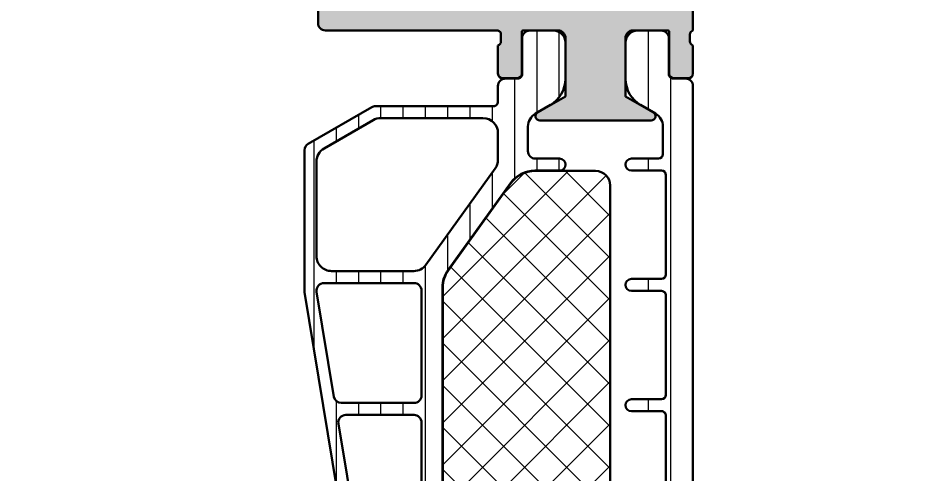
# Model space of a CAD drawing. Extents: x -45 to 15, y 0 to 92.5.
# Drawn here: x -45 to 15, y 30.4 to 60.8 of the extents above; entities that cross this region are included whole.
import ezdxf

# ---------------------------------------------------------------- set-up
doc = ezdxf.new("R2010")
doc.units = 0
for name, color, linetype, lineweight in [('0S-Alu contour', 7, 'Continuous', 50), ('0S-Alu hatch', 252, 'Continuous', 25), ('0S-Plastic contour', 254, 'Continuous', 50), ('0S-Plastic hatch', 253, 'Continuous', 25), ('0S-PT contour', 91, 'Continuous', 50), ('0S-PT hatch', 103, 'Continuous', 25)]:
    doc.layers.add(name, color=color, linetype=linetype, lineweight=lineweight)
pattern_1 = [(90, (0, 0), (-1.4859, 0), [])]

# ---------------------------------------------------------------- blocks, each defined once
blk = doc.blocks.new('462470__D5078E6B_9C26_417C_A3A9_B07426094659_')
at = {"layer": '0S-Alu hatch'}
h = blk.add_hatch(color=256, dxfattribs=at)
edge = h.paths.add_edge_path()
edge.add_line((13.49932926829265, 92.49951219512201), (-43.50067073170731, 92.49951219512201))
edge.add_arc((-43.50067073170731, 90.99951219512201), 1.5, 90, 180)
edge.add_line((-45.00067073170732, 90.99951219512201), (-45.00067073170732, 87.999512195122))
edge.add_line((-45.00067073170732, 87.999512195122), (-43.00067073170732, 87.999512195122))
edge.add_arc((-43.00067073170732, 88.49951219512201), 0.5, 270, 360)
edge.add_line((-42.50067073170732, 88.49951219512201), (-42.50067073170732, 88.99951219512201))
edge.add_line((-42.50067073170732, 88.99951219512201), (-43.50067073170731, 88.99951219512201))
edge.add_line((-43.50067073170731, 88.99951219512201), (-43.50067073170731, 89.99951219512201))
edge.add_ellipse((-42.50067073170732, 89.99951219512201), major_axis=(-1, 0), ratio=1, start_angle=270, end_angle=360, ccw=False)
edge.add_line((-42.50067073170732, 90.99951219512201), (-38.50067073170732, 90.99951219512201))
edge.add_ellipse((-38.50067073170732, 89.99951219512201), major_axis=(-1, 0), ratio=1, start_angle=180, end_angle=270, ccw=False)
edge.add_line((-37.50067073170732, 89.99951219512201), (-37.50067073170732, 88.99951219512201))
edge.add_line((-37.50067073170732, 88.99951219512201), (-38.50067073170732, 88.99951219512201))
edge.add_line((-38.50067073170732, 88.99951219512201), (-38.50067073170732, 88.49951219512201))
edge.add_arc((-38.00067073170732, 88.49951219512201), 0.5, 180, 270)
edge.add_line((-38.00067073170732, 87.999512195122), (-35.20067073170732, 87.999512195122))
edge.add_arc((-35.20067073170732, 88.49951219512201), 0.5, 270, 450)
edge.add_line((-35.20067073170732, 88.99951219512201), (-35.50067073170732, 88.99951219512201))
edge.add_ellipse((-35.50067073170732, 89.499512195122), major_axis=(-0.5, 0), ratio=1, start_angle=0, end_angle=90, ccw=False)
edge.add_line((-36.00067073170732, 89.499512195122), (-36.00067073170732, 89.99951219512201))
edge.add_ellipse((-35.50067073170732, 89.99951219512201), major_axis=(-0.5, 0), ratio=1, start_angle=270.00000000000165, end_angle=360, ccw=False)
edge.add_line((-35.50067073170733, 90.499512195122), (-24.20067073170734, 90.499512195122))
edge.add_ellipse((-24.20067073170734, 89.99951219512198), major_axis=(-0.5000000000000142, 0), ratio=1, start_angle=180, end_angle=270, ccw=False)
edge.add_line((-23.70067073170733, 89.99951219512198), (-23.70067073170734, 89.499512195122))
edge.add_ellipse((-24.20067073170734, 89.499512195122), major_axis=(-0.5000000000000036, 0), ratio=1, start_angle=90, end_angle=180, ccw=False)
edge.add_line((-24.20067073170734, 88.99951219512201), (-24.50067073170732, 88.99951219512198))
edge.add_arc((-24.50067073170733, 88.49951219512201), 0.4999999999999858, 89.99999999999837, 180)
edge.add_line((-25.00067073170732, 88.49951219512201), (-25.00067073170733, 83.99951219512201))
edge.add_arc((-24.50067073170732, 83.99951219512201), 0.5, 180, 269.9999999999992)
edge.add_line((-24.50067073170733, 83.49951219512201), (-23.70067073170734, 83.49951219512201))
edge.add_arc((-23.70067073170735, 83.99951219512201), 0.5000000000000142, 270.0000000000008, 360)
edge.add_line((-23.20067073170733, 83.99951219512201), (-23.20067073170733, 85.99951219512201))
edge.add_ellipse((-22.70067073170734, 85.99951219512201), major_axis=(-0.4999999999999929, 0), ratio=1, start_angle=270, end_angle=360, ccw=False)
edge.add_line((-22.70067073170734, 86.49951219512201), (-22.20067073170733, 86.49951219512201))
edge.add_arc((-22.20067073170732, 86.999512195122), 0.4999999999999858, 269.9999999999992, 360)
edge.add_line((-21.70067073170733, 86.999512195122), (-21.70067073170731, 89.99951219512201))
edge.add_ellipse((-21.20067073170731, 89.99951219512201), major_axis=(-0.5, 0), ratio=1, start_angle=270, end_angle=360, ccw=False)
edge.add_line((-21.20067073170731, 90.499512195122), (-19.50067073170733, 90.499512195122))
edge.add_ellipse((-19.50067073170733, 88.99951219512201), major_axis=(-1.5, 0), ratio=1, start_angle=180, end_angle=270, ccw=False)
edge.add_line((-18.00067073170733, 88.99951219512201), (-18.00067073170732, 62.99951219512199))
edge.add_ellipse((-18.50067073170732, 62.99951219512199), major_axis=(-0.5000000000000036, 0), ratio=1, start_angle=90, end_angle=180, ccw=False)
edge.add_line((-18.50067073170732, 62.49951219512199), (-22.70067073170733, 62.49951219512198))
edge.add_ellipse((-22.70067073170733, 62.99951219512198), major_axis=(-0.5, 0), ratio=1, start_angle=0, end_angle=90, ccw=False)
edge.add_line((-23.20067073170733, 62.99951219512198), (-23.20067073170733, 64.99951219512201))
edge.add_arc((-23.70067073170734, 64.99951219512201), 0.5000000000000142, 0, 90)
edge.add_line((-23.70067073170734, 65.49951219512201), (-24.50067073170734, 65.49951219512201))
edge.add_arc((-24.50067073170735, 64.99951219512198), 0.5000000000000142, 89.9999999999992, 180)
edge.add_line((-25.00067073170736, 64.99951219512198), (-25.00067073170734, 60.49951219512195))
edge.add_arc((-24.50067073170734, 60.49951219512195), 0.5000000000000036, 180, 270)
edge.add_line((-24.50067073170734, 59.99951219512194), (-13.00067073170733, 59.99951219512194))
edge.add_ellipse((-13.07950717825037, 59.73199160312882), major_axis=(-0.2788950563274422, 0), ratio=1, start_angle=178.835410625902, end_angle=253.5801235805083, ccw=False)
edge.add_line((-12.80066973170732, 59.72632319513044), (-12.80066973170732, 59.27272919513045))
edge.add_ellipse((-13.0795378273505, 59.26706853565338), major_axis=(-0.2789255417371578, 0), ratio=1, start_angle=106.42459455535581, end_angle=181.1628700728881, ccw=False)
edge.add_line((-13.00067073170732, 58.99952519513044), (-13.00067073170732, 57.11951419512195))
edge.add_arc((-12.70067073170731, 57.11951419512195), 0.3000000000000114, 180, 270)
edge.add_line((-12.70067073170731, 56.81951419512194), (-11.72069641266454, 56.81951419512193))
edge.add_arc((-11.72069641266454, 57.11951419512194), 0.3000000000000114, 270, 360)
edge.add_line((-11.42069641266453, 57.11951419512194), (-11.42069641266453, 59.87951219512194))
edge.add_ellipse((-11.30069641266443, 59.87951219512194), major_axis=(-0.120000000000104, 0), ratio=1, start_angle=269.8947161006412, end_angle=360, ccw=False)
edge.add_line((-11.30047590670534, 59.99951199252654), (-9.000672273403687, 59.99951196617111))
edge.add_ellipse((-9.000672273398479, 59.49951233182856), major_axis=(-0.4999996343425437, 0), ratio=1, start_angle=179.9999726792434, end_angle=270.00000000059686, ccw=False)
edge.add_line((-8.50067263905599, 59.49951209341016), (-8.500672639056027, 55.59947429466317))
edge.add_line((-8.500672639056027, 55.59947429466317), (-10.35950460244811, 54.52627716022045))
edge.add_arc((-10.21835829778652, 54.28180458924599), 0.2822926093231702, 120.0000000000009, 269.9999999999986)
edge.add_line((-10.21835829778653, 53.99951197992282), (-2.782983165628151, 53.9995119799228))
edge.add_arc((-2.782983165628151, 54.281804589246), 0.2822926093231928, 270, 419.9999999999967)
edge.add_line((-2.641836860966541, 54.52627716022047), (-4.500668824358647, 55.59947429466317))
edge.add_line((-4.500668824358647, 55.59947429466317), (-4.500668824358647, 59.49951209341016))
edge.add_ellipse((-4.000669190016146, 59.49951233182854), major_axis=(-0.4999996343425579, 0), ratio=1, start_angle=-90.00000000059748, end_angle=2.7320756714743766e-05, ccw=False)
edge.add_line((-4.00066919001093, 59.9995119661711), (-1.700865556733922, 59.99951199252654))
edge.add_ellipse((-1.70064505075021, 59.87951219512199), major_axis=(-0.1200000000000942, 0), ratio=1, start_angle=180, end_angle=270.10528391111745, ccw=False)
edge.add_line((-1.580645050750116, 59.87951219512199), (-1.580645050750113, 57.119514195122))
edge.add_arc((-1.280645050750123, 57.119514195122), 0.29999999999999, 180, 270)
edge.add_line((-1.280645050750123, 56.81951419512201), (-0.3006707317073289, 56.81951419512199))
edge.add_arc((-0.300670731707336, 57.119514195122), 0.3000000000000043, 270.0000000000013, 360)
edge.add_line((-0.0006707317073317, 57.119514195122), (-0.0006707317073317, 58.99952519513051))
edge.add_ellipse((0.078196363935837, 59.26706853565345), major_axis=(-0.2789255417371511, 0), ratio=1, start_angle=-1.1628700728879835, end_angle=73.57540544464513, ccw=False)
edge.add_line((-0.2006717317073321, 59.27272919513051), (-0.2006717317073321, 59.72632319513051))
edge.add_ellipse((0.0781657148357258, 59.73199160312888), major_axis=(-0.2788950563274449, 0), ratio=1, start_angle=-73.58012358050792, end_angle=1.16458937409692, ccw=False)
edge.add_line((-0.0006707317073193, 59.99951219512201), (-0.0006707317073388, 64.49951219512198))
edge.add_ellipse((0.4993292682926683, 64.49951219512198), major_axis=(-0.5000000000000071, 0), ratio=1, start_angle=269.9999999999992, end_angle=360, ccw=False)
edge.add_line((0.4993292682926754, 64.99951219512201), (5.899329268292697, 64.99951219512198))
edge.add_ellipse((5.899329268292697, 64.49951219512198), major_axis=(-0.5, 0), ratio=1, start_angle=180, end_angle=270, ccw=False)
edge.add_line((6.399329268292697, 64.49951219512198), (6.399329268292683, 61.99951219512198))
edge.add_arc((6.899329268292683, 61.99951219512199), 0.5, 180, 270.0000000000017)
edge.add_line((6.899329268292697, 61.499512195122), (8.199329268292677, 61.499512195122))
edge.add_arc((8.199329268292677, 61.99951219512199), 0.4999999999999929, 270, 360)
edge.add_line((8.69932926829267, 61.99951219512199), (8.69932926829267, 62.49951219512198))
edge.add_line((8.69932926829267, 62.49951219512198), (7.699329268292686, 62.49951219512198))
edge.add_line((7.699329268292686, 62.49951219512198), (7.699329268292686, 63.999512195122))
edge.add_ellipse((8.699329268292685, 63.99951219512198), major_axis=(-1, 0), ratio=1, start_angle=269.9999999999992, end_angle=360, ccw=False)
edge.add_line((8.699329268292699, 64.99951219512198), (12.69932926829268, 64.99951219512198))
edge.add_ellipse((12.6993292682927, 63.99951219512198), major_axis=(-1, 0), ratio=1, start_angle=180, end_angle=270.0000000000008, ccw=False)
edge.add_line((13.6993292682927, 63.99951219512198), (13.6993292682927, 62.49951219512198))
edge.add_line((13.6993292682927, 62.49951219512198), (12.69932926829268, 62.49951219512198))
edge.add_line((12.69932926829268, 62.49951219512198), (12.69932926829268, 61.99951219512199))
edge.add_arc((13.19932926829268, 61.99951219512199), 0.5, 180, 270)
edge.add_line((13.19932926829268, 61.49951219512199), (14.49932926829268, 61.499512195122))
edge.add_arc((14.49932926829267, 61.99951219512197), 0.4999999999999787, 270.0000000000008, 360)
edge.add_line((14.99932926829265, 61.99951219512197), (14.99932926829266, 90.99951219512201))
edge.add_arc((13.49932926829267, 90.99951219512201), 1.499999999999992, 0, 90.00000000000055)
edge = h.paths.add_edge_path()
edge.add_line((-15.80067073170732, 62.49951219512198), (-15.80067073170733, 89.799512195122))
edge.add_ellipse((-15.30067073170733, 89.799512195122), major_axis=(-0.5, 0), ratio=1, start_angle=270.0000000000008, end_angle=360, ccw=False)
edge.add_line((-15.30067073170733, 90.29951219512199), (9.399329268292654, 90.29951219512199))
edge.add_ellipse((9.399329268292645, 89.799512195122), major_axis=(-0.5, 0), ratio=1, start_angle=180, end_angle=269.999999999999, ccw=False)
edge.add_line((9.899329268292645, 89.799512195122), (9.899329268292659, 67.699512195122))
edge.add_ellipse((9.399329268292659, 67.699512195122), major_axis=(-0.5, 0), ratio=1, start_angle=89.9999999999983, end_angle=180, ccw=False)
edge.add_line((9.399329268292645, 67.199512195122), (-1.20067073170734, 67.199512195122))
edge.add_arc((-1.200670731707339, 66.19951219512198), 1, 90.00000000000006, 180)
edge.add_line((-2.200670731707339, 66.19951219512198), (-2.200670731707325, 62.49951219512198))
edge.add_ellipse((-2.700670731707318, 62.49951219512198), major_axis=(-0.4999999999999929, 0), ratio=1, start_angle=90, end_angle=180, ccw=False)
edge.add_line((-2.700670731707318, 61.99951219512198), (-15.30067073170732, 61.99951219512199))
edge.add_ellipse((-15.30067073170732, 62.49951219512198), major_axis=(-0.5, 0), ratio=1, start_angle=0, end_angle=90, ccw=False)
at = {"layer": '0S-Alu contour', "color": 7}
for points in [[(13.49932926829265, 92.49951219512201), (-43.50067073170731, 92.49951219512201)], [(-45.00067073170732, 90.99951219512201), (-45.00067073170732, 87.999512195122), (-43.00067073170732, 87.999512195122)], [(-42.50067073170732, 90.99951219512201), (-38.50067073170732, 90.99951219512201)], [(14.99932926829265, 61.99951219512197), (14.99932926829266, 90.99951219512201)], [(-35.50067073170733, 90.499512195122), (-24.20067073170734, 90.499512195122)], [(-21.20067073170731, 90.499512195122), (-19.50067073170733, 90.499512195122)], [(-15.30067073170733, 90.29951219512199), (9.399329268292654, 90.29951219512199)], [(-42.50067073170732, 88.49951219512201), (-42.50067073170732, 88.99951219512201), (-43.50067073170731, 88.99951219512201), (-43.50067073170731, 89.99951219512201)], [(-37.50067073170732, 89.99951219512201), (-37.50067073170732, 88.99951219512201), (-38.50067073170732, 88.99951219512201), (-38.50067073170732, 88.49951219512201)], [(-36.00067073170732, 89.499512195122), (-36.00067073170732, 89.99951219512201)], [(-23.70067073170733, 89.99951219512198), (-23.70067073170734, 89.499512195122)], [(-21.70067073170733, 86.999512195122), (-21.70067073170731, 89.99951219512201)], [(-15.80067073170732, 62.49951219512198), (-15.80067073170733, 89.799512195122)], [(9.899329268292645, 89.799512195122), (9.899329268292659, 67.699512195122)], [(-35.20067073170732, 88.99951219512201), (-35.50067073170732, 88.99951219512201)], [(-24.20067073170734, 88.99951219512201), (-24.50067073170732, 88.99951219512198)], [(-18.00067073170733, 88.99951219512201), (-18.00067073170732, 62.99951219512199)], [(-25.00067073170732, 88.49951219512201), (-25.00067073170733, 83.99951219512201)], [(-38.00067073170732, 87.999512195122), (-35.20067073170732, 87.999512195122)], [(-22.70067073170734, 86.49951219512201), (-22.20067073170733, 86.49951219512201)], [(-23.20067073170733, 83.99951219512201), (-23.20067073170733, 85.99951219512201)], [(-24.50067073170733, 83.49951219512201), (-23.70067073170734, 83.49951219512201)], [(9.399329268292645, 67.199512195122), (-1.20067073170734, 67.199512195122)], [(-2.200670731707339, 66.19951219512198), (-2.200670731707325, 62.49951219512198)], [(-23.70067073170734, 65.49951219512201), (-24.50067073170734, 65.49951219512201)], [(-25.00067073170736, 64.99951219512198), (-25.00067073170734, 60.49951219512195)], [(-23.20067073170733, 62.99951219512198), (-23.20067073170733, 64.99951219512201)], [(0.4993292682926754, 64.99951219512201), (5.899329268292697, 64.99951219512198)], [(8.699329268292699, 64.99951219512198), (12.69932926829268, 64.99951219512198)], [(-0.0006707317073193, 59.99951219512201), (-0.0006707317073388, 64.49951219512198)], [(6.399329268292697, 64.49951219512198), (6.399329268292683, 61.99951219512198)], [(8.69932926829267, 61.99951219512199), (8.69932926829267, 62.49951219512198), (7.699329268292686, 62.49951219512198), (7.699329268292686, 63.999512195122)], [(13.6993292682927, 63.99951219512198), (13.6993292682927, 62.49951219512198), (12.69932926829268, 62.49951219512198), (12.69932926829268, 61.99951219512199)], [(-18.50067073170732, 62.49951219512199), (-22.70067073170733, 62.49951219512198)], [(-2.700670731707318, 61.99951219512198), (-15.30067073170732, 61.99951219512199)], [(6.899329268292697, 61.499512195122), (8.199329268292677, 61.499512195122)], [(13.19932926829268, 61.49951219512199), (14.49932926829268, 61.499512195122)], [(-24.50067073170734, 59.99951219512194), (-13.00067073170733, 59.99951219512194)], [(-12.80066973170732, 59.72632319513044), (-12.80066973170732, 59.27272919513045)], [(-11.42069641266453, 57.11951419512194), (-11.42069641266453, 59.87951219512194)], [(-11.30047590670534, 59.99951199252654), (-9.000672273403687, 59.99951196617111)], [(-8.50067263905599, 59.49951209341016), (-8.500672639056027, 55.59947429466317), (-10.35950460244811, 54.52627716022045)], [(-2.641836860966541, 54.52627716022047), (-4.500668824358647, 55.59947429466317), (-4.500668824358647, 59.49951209341016)], [(-4.00066919001093, 59.9995119661711), (-1.700865556733922, 59.99951199252654)], [(-1.580645050750116, 59.87951219512199), (-1.580645050750113, 57.119514195122)], [(-0.2006717317073321, 59.27272919513051), (-0.2006717317073321, 59.72632319513051)], [(-13.00067073170732, 58.99952519513044), (-13.00067073170732, 57.11951419512195)], [(-0.0006707317073317, 57.119514195122), (-0.0006707317073317, 58.99952519513051)], [(-12.70067073170731, 56.81951419512194), (-11.72069641266454, 56.81951419512193)], [(-1.280645050750123, 56.81951419512201), (-0.3006707317073289, 56.81951419512199)], [(-10.21835829778653, 53.99951197992282), (-2.782983165628151, 53.9995119799228)]]:
    blk.add_lwpolyline(points, dxfattribs=at)
for centre, radius, start, end in [((-43.50067073170731, 90.99951219512201), 1.5, 90, 180), ((13.49932926829267, 90.99951219512201), 1.499999999999992, 0, 90.00000000000055), ((-35.20067073170732, 88.49951219512201), 0.5, 270, 90), ((-24.50067073170733, 88.49951219512201), 0.4999999999999858, 89.99999999999837, 180), ((-43.00067073170732, 88.49951219512201), 0.5, 270, 0), ((-38.00067073170732, 88.49951219512201), 0.5, 180, 270), ((-22.20067073170732, 86.999512195122), 0.4999999999999858, 269.9999999999992, 0), ((-24.50067073170732, 83.99951219512201), 0.5, 180, 269.9999999999992), ((-23.70067073170735, 83.99951219512201), 0.5000000000000142, 270.0000000000008, 0), ((-1.200670731707339, 66.19951219512198), 1, 90.00000000000006, 180), ((-24.50067073170735, 64.99951219512198), 0.5000000000000142, 89.9999999999992, 180), ((-23.70067073170734, 64.99951219512201), 0.5000000000000142, 0, 90), ((6.899329268292683, 61.99951219512199), 0.5, 180, 270.0000000000017), ((8.199329268292677, 61.99951219512199), 0.4999999999999929, 270, 0), ((13.19932926829268, 61.99951219512199), 0.5, 180, 270), ((14.49932926829267, 61.99951219512197), 0.4999999999999787, 270.0000000000008, 0), ((-24.50067073170734, 60.49951219512195), 0.5000000000000036, 180, 270), ((-12.70067073170731, 57.11951419512195), 0.3000000000000114, 180, 270), ((-11.72069641266454, 57.11951419512194), 0.3000000000000114, 270, 0), ((-1.280645050750123, 57.119514195122), 0.29999999999999, 180, 270), ((-0.300670731707336, 57.119514195122), 0.3000000000000043, 270.0000000000013, 0), ((-10.21835829778652, 54.28180458924599), 0.2822926093231702, 120.0000000000009, 269.9999999999986), ((-2.782983165628151, 54.281804589246), 0.2822926093231928, 270, 59.99999999999673)]:
    blk.add_arc(centre, radius, start, end, dxfattribs=at)
at = {"layer": '0S-Alu contour', "color": 7, "extrusion": (0, 0, -1)}
for centre, radius, start, end in [((42.50067073170732, 89.99951219512201), 1, 0, 90), ((38.50067073170732, 89.99951219512201), 1, 90, 180), ((35.50067073170732, 89.99951219512201), 0.5, 0, 89.99999999999837), ((24.20067073170734, 89.99951219512198), 0.5000000000000142, 90, 180), ((21.20067073170731, 89.99951219512201), 0.5, 0, 90), ((19.50067073170733, 88.99951219512201), 1.5, 90, 180), ((15.30067073170733, 89.799512195122), 0.5, 0, 89.9999999999992), ((-9.399329268292645, 89.799512195122), 0.5, 90.00000000000102, 180), ((35.50067073170732, 89.499512195122), 0.5, 270, 0), ((24.20067073170734, 89.499512195122), 0.5000000000000036, 180, 270), ((22.70067073170734, 85.99951219512201), 0.4999999999999929, 0, 90), ((-9.399329268292659, 67.699512195122), 0.5, 180, 270.0000000000017), ((-0.4993292682926683, 64.49951219512198), 0.5000000000000071, 0, 90.00000000000081), ((-5.899329268292697, 64.49951219512198), 0.5, 90, 180), ((-8.699329268292685, 63.99951219512198), 1, 0, 90.00000000000081), ((-12.6993292682927, 63.99951219512198), 1, 89.9999999999992, 180), ((22.70067073170733, 62.99951219512198), 0.5, 270, 0), ((18.50067073170732, 62.99951219512199), 0.5000000000000036, 180, 270), ((15.30067073170732, 62.49951219512198), 0.5, 270, 0), ((2.700670731707318, 62.49951219512198), 0.4999999999999929, 180, 270), ((13.07950717825037, 59.73199160312882), 0.2788950563274422, 106.4198764194917, 181.1645893740981), ((11.30069641266443, 59.87951219512194), 0.120000000000104, 0, 90.10528389935881), ((9.000672273398479, 59.49951233182856), 0.4999996343425437, 89.99999999940317, 180.0000273207567), ((4.000669190016146, 59.49951233182854), 0.4999996343425579, 359.9999726792433, 90.00000000059762), ((1.70064505075021, 59.87951219512199), 0.1200000000000942, 89.89471608888255, 180), ((-0.0781657148357258, 59.73199160312888), 0.2788950563274449, 358.8354106259031, 73.58012358050793), ((13.0795378273505, 59.26706853565338), 0.2789255417371578, 178.8371299271119, 253.5754054446442), ((-0.078196363935837, 59.26706853565345), 0.2789255417371511, 286.4245945553549, 1.162870072888105)]:
    blk.add_arc(centre, radius, start, end, dxfattribs=at)
blk = doc.blocks.new('284689__C5D44776_543C_4149_8773_5AF4E5DD3D1C___A950A5A9_5477_4BC5_9D50_2A0D60FEB272_')
at = {"layer": '0S-Plastic hatch'}
h = blk.add_hatch(dxfattribs=at)
h.set_pattern_fill('ANSI31', color=256, scale=0.4680000000000001, angle=45, style=0)
h.set_pattern_definition(pattern_1)
edge = h.paths.add_edge_path()
edge.add_ellipse((-13.30067073170727, 55.24951219512177), major_axis=(-0.2999999999999474, 0), ratio=1, start_angle=89.99999999999591, end_angle=180, ccw=False)
edge.add_line((-13.30067073170729, 54.94951219512182), (-21.16669613549153, 54.94951219512184))
edge.add_arc((-21.16669613549175, 54.44951219512191), 0.499999999999929, 89.99999999997395, 119.9999999999634)
edge.add_line((-21.41669613549144, 54.88252489701423), (-25.65067073170725, 52.43803852414707))
edge.add_arc((-25.40067073170752, 52.00502582225493), 0.4999999999997874, 119.9999999999775, 180)
edge.add_line((-25.90067073170731, 52.00502582225493), (-25.90067073170731, 42.54951219512094))
edge.add_line((-25.90067073170731, 42.54951219512094), (-21.53869703099662, 16.08687174414371))
edge.add_arc((-20.55201162839567, 16.24951219512189), 1.000000000000099, 189.3601908019129, 269.9999999999984)
edge.add_line((-20.5520116283957, 15.24951219512179), (-13.50067073170733, 15.24951219512179))
edge.add_ellipse((-13.50067073170734, 14.74951219512177), major_axis=(-0.5000000000000142, 0), ratio=1, start_angle=180, end_angle=269.9999999999984, ccw=False)
edge.add_line((-13.00067073170733, 14.74951219512177), (-13.00067073170732, 13.71163338680403))
edge.add_arc((-12.50065918110321, 13.70957256913117), 0.5000157974574516, 179.7638544824121, 269.9999999999902)
edge.add_line((-12.50065918110329, 13.20955677167372), (-11.69065073540691, 13.20955677167372))
edge.add_ellipse((-11.6906507354068, 12.90955677167366), major_axis=(-0.3000000000000682, 0), ratio=1, start_angle=179.9987670438422, end_angle=270.0000000000217, ccw=False)
edge.add_line((-11.39065073547619, 12.90955031593031), (-11.3907021655794, 10.50956753124577))
edge.add_arc((-10.89070216569507, 10.50955677167383), 0.5000000000001027, 179.9987670438421, 269.9999999999927)
edge.add_line((-10.89070216569514, 10.00955677167373), (-9.310607129566172, 10.00955677167373))
edge.add_arc((-9.310607129566144, 10.80955677167389), 0.8000000000001534, 269.999999999998, 360)
edge.add_line((-8.51060712956599, 10.80955677167389), (-8.51060712956599, 13.24167871715146))
edge.add_arc((-10.51060712956586, 13.24167871715131), 1.999999999999872, 0, 59.99980561259553)
edge.add_line((-9.510601253242505, 14.97372613200987), (-10.50067366986928, 15.54534918696742))
edge.add_ellipse((-10.00067073170743, 16.4113728943967), major_axis=(-1.000000000000016, 0), ratio=1, start_angle=0, end_angle=59.99980561258701, ccw=False)
edge.add_line((-11.00067073170744, 16.4113728943967), (-11.00067073170744, 18.04951219512072))
edge.add_ellipse((-10.50067073170743, 18.04951219512072), major_axis=(-0.5000000000000036, 0), ratio=1, start_angle=270.0000000001303, end_angle=360, ccw=False)
edge.add_line((-10.50067073170857, 18.54951219512072), (-8.900670731706185, 18.54951219512299))
edge.add_arc((-8.900670731706128, 18.94951219512297), 0.3999999999999772, 269.9999999999919, 449.9999999999919)
edge.add_line((-8.900670731706072, 19.34951219512295), (-10.95065974454748, 19.34951219512295))
edge.add_ellipse((-10.95065974454747, 21.34951219512295), major_axis=(-2, 0), ratio=1, start_angle=34.99999999999977, end_angle=89.99999999999977, ccw=False)
edge.add_line((-12.58896383312546, 20.20235932242086), (-16.33897482028531, 25.5579300389942))
edge.add_ellipse((-14.70067073170717, 26.70508291169641), major_axis=(-2.000000000000198, 0), ratio=1, start_angle=0, end_angle=35, ccw=False)
edge.add_line((-16.70067073170737, 26.70508291169641), (-16.70067073170737, 42.85494329485124))
edge.add_ellipse((-14.7006707317072, 42.85494329485124), major_axis=(-2.000000000000163, 0), ratio=1, start_angle=324.30994017498654, end_angle=360, ccw=False)
edge.add_line((-16.32504023675526, 44.02174392523785), (-12.16274426614034, 49.8163128255057))
edge.add_ellipse((-10.53837476109239, 48.64951219511916), major_axis=(-2.000000000000035, 0), ratio=1, start_angle=270.0000000001053, end_angle=324.3099401749864, ccw=False)
edge.add_line((-10.53837476109606, 50.6495121951192), (-8.90067073170755, 50.64951219512108))
edge.add_arc((-8.900670731707521, 51.04951219512117), 0.400000000000091, 269.9999999999959, 449.9999999999959)
edge.add_line((-8.900670731707493, 51.44951219512126), (-10.50067073170807, 51.44951219512241))
edge.add_ellipse((-10.5006707317075, 51.9495121951224), major_axis=(-0.4999999999999929, 0), ratio=1, start_angle=0, end_angle=89.999999999934, ccw=False)
edge.add_line((-11.00067073170749, 51.9495121951224), (-11.00067073170732, 53.58774064895095))
edge.add_ellipse((-10.00067073170733, 53.58774064895083), major_axis=(-0.9999999999999928, 0), ratio=1, start_angle=300.00019438741236, end_angle=360, ccw=False)
edge.add_line((-10.50067366986916, 54.4537643563801), (-9.510601253242505, 55.02538741133759))
edge.add_arc((-10.51060712956585, 56.75743482619616), 1.999999999999871, 300.0001943874042, 360)
edge.add_line((-8.510607129565983, 56.75743482619616), (-8.51060712956599, 59.18955677167359))
edge.add_arc((-9.31060712956615, 59.18955677167357), 0.800000000000157, 0, 90.00000000000152)
edge.add_line((-9.310607129566172, 59.98955677167372), (-10.89070216569514, 59.98955677167373))
edge.add_arc((-10.89070216569506, 59.48955677167361), 0.5000000000001066, 90.00000000000895, 180.0012329561579)
edge.add_line((-11.3907021655794, 59.48954601210138), (-11.39065073547619, 57.08956322741674))
edge.add_ellipse((-11.6906507354068, 57.0895567716738), major_axis=(-0.3000000000000631, 0), ratio=1, start_angle=89.9999999999784, end_angle=180.0012329561579, ccw=False)
edge.add_line((-11.69065073540691, 56.78955677167373), (-12.50065918110329, 56.78955677167374))
edge.add_arc((-12.50065918110321, 56.2895409742163), 0.5000157974574507, 90.00000000000895, 180.2361455175848)
edge.add_line((-13.00067073170732, 56.28748015654345), (-13.00067073170732, 55.24951219512171))
edge = h.paths.add_edge_path()
edge.add_line((-24.60067073170718, 52.12049587609266), (-21.31836218533159, 54.01553759890607))
edge.add_ellipse((-20.8183621853308, 53.14951219512138), major_axis=(-1.000000000000603, 0), ratio=1, start_angle=270.0000000000314, end_angle=300.0000000000322, ccw=False)
edge.add_line((-20.81836218533135, 54.14951219512199), (-14.00067073170733, 54.14951219512188))
edge.add_ellipse((-14.00067073170738, 53.14951219512181), major_axis=(-1.000000000000063, 0), ratio=1, start_angle=180, end_angle=269.99999999999716, ccw=False)
edge.add_line((-13.00067073170732, 53.14951219512177), (-13.00067073170732, 51.37144422461323))
edge.add_ellipse((-14.00067073170733, 51.37144422461323), major_axis=(-1.00000000000001, 0), ratio=1, start_angle=144.3099401749864, end_angle=180, ccw=False)
edge.add_line((-13.18848597918336, 50.78804390941996), (-17.80142307078993, 44.3661118799284))
edge.add_ellipse((-18.61360782331389, 44.94951219512166), major_axis=(-1.000000000000001, 0), ratio=1, start_angle=89.9999999999983, end_angle=144.3099401749866, ccw=False)
edge.add_line((-18.61360782331392, 43.94951219512166), (-24.10067073170729, 43.94951219512184))
edge.add_ellipse((-24.10067073170733, 44.9495121951218), major_axis=(-0.9999999999999573, 0), ratio=1, start_angle=0, end_angle=90.00000000000239, ccw=False)
edge.add_line((-25.10067073170729, 44.94951219512173), (-25.10067073170735, 51.25447047230804))
edge.add_ellipse((-24.10067073170721, 51.25447047230804), major_axis=(-1.000000000000149, 0), ratio=1, start_angle=299.9999999999938, end_angle=360, ccw=False)
edge = h.paths.add_edge_path()
edge.add_ellipse((-21.69851279850139, 25.04951219512172), major_axis=(-0.499999999999999, 0), ratio=1, start_angle=-89.99999999999841, end_angle=9.360190801916474, ccw=False)
edge.add_line((-21.6985127985014, 25.54951219512172), (-18.30244853209234, 25.54951219512181))
edge.add_ellipse((-18.30244853209233, 25.04951219512181), major_axis=(-0.4999999999999965, 0), ratio=1, start_angle=215.0000000000015, end_angle=270.00000000000165, ccw=False)
edge.add_line((-17.89287250994784, 25.33630041329734), (-13.18151868741831, 18.60778984259509))
edge.add_ellipse((-14.00067073170742, 18.03421340624405), major_axis=(-1.000000000000094, 0), ratio=1, start_angle=180, end_angle=214.9999999999954, ccw=False)
edge.add_line((-13.00067073170733, 18.03421340624398), (-13.00067073170732, 17.74951219512191))
edge.add_ellipse((-14.00067073170732, 17.74951219512191), major_axis=(-1, 0), ratio=1, start_angle=89.99999999999352, end_angle=180, ccw=False)
edge.add_line((-14.00067073170744, 16.74951219512191), (-19.13980985781945, 16.74951219512189))
edge.add_ellipse((-19.13980985781958, 18.74951219512183), major_axis=(-1.999999999999932, 0), ratio=1, start_angle=9.360190801919828, end_angle=90.00000000000358, ccw=False)
edge.add_line((-21.11318066302119, 18.42423129316529), (-22.19185549980181, 24.96819196963261))
edge = h.paths.add_edge_path()
edge.add_line((-18.60067073170737, 35.14951219512177), (-23.44576554575397, 35.14951219512177))
edge.add_ellipse((-23.44576554575397, 35.64951219512177), major_axis=(-0.5, 0), ratio=1, start_angle=9.360190801912381, end_angle=90.0000000000008, ccw=False)
edge.add_line((-23.9391082470544, 35.5681919696327), (-25.09295440090052, 42.56819196963278))
edge.add_ellipse((-24.59961169960014, 42.64951219512192), major_axis=(-0.4999999999999545, 0), ratio=1, start_angle=-89.99999999999352, end_angle=9.36019080192051, ccw=False)
edge.add_line((-24.5996116996002, 43.14951219512187), (-18.60067073170734, 43.14951219512171))
edge.add_ellipse((-18.60067073170737, 42.64951219512171), major_axis=(-0.5, 0), ratio=1, start_angle=180, end_angle=269.99999999999756, ccw=False)
edge.add_line((-18.10067073170737, 42.64951219512171), (-18.10067073170737, 35.64951219512176))
edge.add_ellipse((-18.60067073170737, 35.64951219512176), major_axis=(-0.4999999999999929, 0), ratio=1, start_angle=90, end_angle=180, ccw=False)
edge = h.paths.add_edge_path()
edge.add_ellipse((-23.14906224905067, 33.84951219512182), major_axis=(-0.499999999999999, 0), ratio=1, start_angle=-90, end_angle=9.360190801911415, ccw=False)
edge.add_line((-23.14906224905067, 34.34951219512182), (-18.60067073170737, 34.34951219512182))
edge.add_ellipse((-18.60067073170737, 33.84951219512182), major_axis=(-0.5, 0), ratio=1, start_angle=180, end_angle=270.0000000000008, ccw=False)
edge.add_line((-18.10067073170737, 33.84951219512182), (-18.10067073170737, 26.84951219512188))
edge.add_ellipse((-18.60067073170737, 26.84951219512188), major_axis=(-0.5, 0), ratio=1, start_angle=90.00000000000239, end_angle=180, ccw=False)
edge.add_line((-18.60067073170735, 26.34951219512188), (-21.99521609520458, 26.34951219512179))
edge.add_ellipse((-21.99521609520459, 26.84951219512179), major_axis=(-0.5, 0), ratio=1, start_angle=9.36019080191221, end_angle=90.0000000000008, ccw=False)
edge.add_line((-22.48855879650502, 26.76819196963271), (-23.6424049503511, 33.76819196963275))
at = {"layer": '0S-Alu contour', "color": 7}
for points in [[(-24.60067073170718, 52.12049587609266), (-21.31836218533159, 54.01553759890607)], [(-20.81836218533135, 54.14951219512199), (-14.00067073170733, 54.14951219512188)], [(-13.00067073170732, 53.14951219512177), (-13.00067073170732, 51.37144422461323)], [(-25.10067073170729, 44.94951219512173), (-25.10067073170735, 51.25447047230804)], [(-13.18848597918336, 50.78804390941996), (-17.80142307078993, 44.3661118799284)], [(-18.61360782331392, 43.94951219512166), (-24.10067073170729, 43.94951219512184)], [(-24.5996116996002, 43.14951219512187), (-18.60067073170734, 43.14951219512171)], [(-18.10067073170737, 42.64951219512171), (-18.10067073170737, 35.64951219512176)], [(-23.9391082470544, 35.5681919696327), (-25.09295440090052, 42.56819196963278)], [(-18.60067073170737, 35.14951219512177), (-23.44576554575397, 35.14951219512177)], [(-23.14906224905067, 34.34951219512182), (-18.60067073170737, 34.34951219512182)], [(-22.48855879650502, 26.76819196963271), (-23.6424049503511, 33.76819196963275)], [(-18.10067073170737, 33.84951219512182), (-18.10067073170737, 26.84951219512188)], [(-18.60067073170735, 26.34951219512188), (-21.99521609520458, 26.34951219512179)], [(-21.6985127985014, 25.54951219512172), (-18.30244853209234, 25.54951219512181)], [(-17.89287250994784, 25.33630041329734), (-13.18151868741831, 18.60778984259509)], [(-21.11318066302119, 18.42423129316529), (-22.19185549980181, 24.96819196963261)], [(-13.00067073170733, 18.03421340624398), (-13.00067073170732, 17.74951219512191)], [(-14.00067073170744, 16.74951219512191), (-19.13980985781945, 16.74951219512189)]]:
    blk.add_lwpolyline(points, dxfattribs=at)
at = {"layer": '0S-Alu contour', "color": 7, "extrusion": (0, 0, -1)}
for centre, radius, start, end in [((20.8183621853308, 53.14951219512138), 1.000000000000603, 59.99999999996784, 89.99999999996864), ((14.00067073170738, 53.14951219512181), 1.000000000000063, 90.00000000000286, 180), ((24.10067073170721, 51.25447047230804), 1.000000000000149, 0, 60.00000000000621), ((14.00067073170733, 51.37144422461323), 1.00000000000001, 180, 215.6900598250136), ((24.10067073170733, 44.9495121951218), 0.9999999999999573, 269.9999999999976, 0), ((18.61360782331389, 44.94951219512166), 1.000000000000001, 215.6900598250135, 270.0000000000017), ((24.59961169960014, 42.64951219512192), 0.4999999999999545, 350.6398091980795, 89.99999999999349), ((18.60067073170737, 42.64951219512171), 0.5, 90.00000000000244, 180), ((23.44576554575397, 35.64951219512177), 0.5, 269.9999999999992, 350.6398091980876), ((18.60067073170737, 35.64951219512176), 0.4999999999999929, 180, 270), ((23.14906224905067, 33.84951219512182), 0.499999999999999, 350.6398091980886, 90), ((18.60067073170737, 33.84951219512182), 0.5, 89.9999999999992, 180), ((21.99521609520459, 26.84951219512179), 0.5, 269.9999999999992, 350.6398091980878), ((18.60067073170737, 26.84951219512188), 0.5, 180, 269.9999999999976), ((21.69851279850139, 25.04951219512172), 0.499999999999999, 350.6398091980835, 89.99999999999837), ((18.30244853209233, 25.04951219512181), 0.4999999999999965, 89.99999999999837, 144.9999999999985), ((14.00067073170742, 18.03421340624405), 1.000000000000094, 145.0000000000046, 180), ((19.13980985781958, 18.74951219512183), 1.999999999999932, 269.9999999999964, 350.6398091980802), ((14.00067073170732, 17.74951219512191), 1, 180, 270.0000000000065)]:
    blk.add_arc(centre, radius, start, end, dxfattribs=at)
at = {"layer": '0S-Plastic contour', "color": 7}
for points in [[(-11.3907021655794, 59.48954601210138), (-11.39065073547619, 57.08956322741674)], [(-9.310607129566172, 59.98955677167372), (-10.89070216569514, 59.98955677167373)], [(-8.510607129565983, 56.75743482619616), (-8.51060712956599, 59.18955677167359)], [(-11.69065073540691, 56.78955677167373), (-12.50065918110329, 56.78955677167374)], [(-13.00067073170732, 56.28748015654345), (-13.00067073170732, 55.24951219512171)], [(-21.41669613549144, 54.88252489701423), (-25.65067073170725, 52.43803852414707)], [(-13.30067073170729, 54.94951219512182), (-21.16669613549153, 54.94951219512184)], [(-10.50067366986916, 54.4537643563801), (-9.510601253242505, 55.02538741133759)], [(-11.00067073170749, 51.9495121951224), (-11.00067073170732, 53.58774064895095)], [(-25.90067073170731, 52.00502582225493), (-25.90067073170731, 42.54951219512094), (-21.53869703099662, 16.08687174414371)], [(-8.900670731707493, 51.44951219512126), (-10.50067073170807, 51.44951219512241)], [(-10.53837476109606, 50.6495121951192), (-8.90067073170755, 50.64951219512108)], [(-16.32504023675526, 44.02174392523785), (-12.16274426614034, 49.8163128255057)], [(-16.70067073170737, 26.70508291169641), (-16.70067073170737, 42.85494329485124)], [(-12.58896383312546, 20.20235932242086), (-16.33897482028531, 25.5579300389942)], [(-8.900670731706072, 19.34951219512295), (-10.95065974454748, 19.34951219512295)], [(-11.00067073170744, 16.4113728943967), (-11.00067073170744, 18.04951219512072)], [(-10.50067073170857, 18.54951219512072), (-8.900670731706185, 18.54951219512299)], [(-20.5520116283957, 15.24951219512179), (-13.50067073170733, 15.24951219512179)], [(-9.510601253242505, 14.97372613200987), (-10.50067366986928, 15.54534918696742)], [(-13.00067073170733, 14.74951219512177), (-13.00067073170732, 13.71163338680403)], [(-12.50065918110329, 13.20955677167372), (-11.69065073540691, 13.20955677167372)], [(-8.51060712956599, 10.80955677167389), (-8.51060712956599, 13.24167871715146)], [(-11.39065073547619, 12.90955031593031), (-11.3907021655794, 10.50956753124577)], [(-10.89070216569514, 10.00955677167373), (-9.310607129566172, 10.00955677167373)]]:
    blk.add_lwpolyline(points, dxfattribs=at)
for centre, radius, start, end in [((-10.89070216569506, 59.48955677167361), 0.5000000000001066, 90.00000000000895, 180.0012329561579), ((-9.31060712956615, 59.18955677167357), 0.800000000000157, 0, 90.00000000000152), ((-12.50065918110321, 56.2895409742163), 0.5000157974574507, 90.00000000000895, 180.2361455175848), ((-10.51060712956585, 56.75743482619616), 1.999999999999871, 300.0001943874042, 0), ((-21.16669613549175, 54.44951219512191), 0.499999999999929, 89.99999999997395, 119.9999999999634), ((-25.40067073170752, 52.00502582225493), 0.4999999999997874, 119.9999999999775, 180), ((-8.900670731707521, 51.04951219512117), 0.400000000000091, 269.9999999999959, 89.99999999999594), ((-8.900670731706128, 18.94951219512297), 0.3999999999999772, 269.9999999999919, 89.99999999999186), ((-20.55201162839567, 16.24951219512189), 1.000000000000099, 189.3601908019129, 269.9999999999984), ((-10.51060712956586, 13.24167871715131), 1.999999999999872, 0, 59.99980561259553), ((-12.50065918110321, 13.70957256913117), 0.5000157974574516, 179.7638544824121, 269.9999999999902), ((-9.310607129566144, 10.80955677167389), 0.8000000000001534, 269.999999999998, 0), ((-10.89070216569507, 10.50955677167383), 0.5000000000001027, 179.9987670438421, 269.9999999999927)]:
    blk.add_arc(centre, radius, start, end, dxfattribs=at)
at = {"layer": '0S-Plastic contour', "color": 7, "extrusion": (0, 0, -1)}
for centre, radius, start, end in [((11.6906507354068, 57.0895567716738), 0.3000000000000631, 179.9987670438421, 270.0000000000216), ((13.30067073170727, 55.24951219512177), 0.2999999999999474, 180, 270.0000000000041), ((10.00067073170733, 53.58774064895083), 0.9999999999999928, 0, 59.99980561258762), ((10.5006707317075, 51.9495121951224), 0.4999999999999929, 270.000000000066, 0), ((10.53837476109239, 48.64951219511916), 2.000000000000035, 35.69005982501356, 89.99999999989475), ((14.7006707317072, 42.85494329485124), 2.000000000000163, 0, 35.69005982501344), ((14.70067073170717, 26.70508291169641), 2.000000000000198, 325, 0), ((10.95065974454747, 21.34951219512295), 2, 270.0000000000002, 325.0000000000002), ((10.50067073170743, 18.04951219512072), 0.5000000000000036, 0, 89.99999999986973), ((10.00067073170743, 16.4113728943967), 1.000000000000016, 300.000194387413, 0), ((13.50067073170734, 14.74951219512177), 0.5000000000000142, 90.0000000000016, 180), ((11.6906507354068, 12.90955677167366), 0.3000000000000682, 89.99999999997831, 180.0012329561579)]:
    blk.add_arc(centre, radius, start, end, dxfattribs=at)
blk = doc.blocks.new('442400__5992820B_C82D_4161_9B1E_8AC43F851F4B_')
at = {"layer": '0S-PT hatch'}
h = blk.add_hatch(dxfattribs=at)
h.set_pattern_fill('ANSI37', color=256, scale=0.625, angle=90, style=0)
h.set_pattern_definition([(135, (0, 0), (-1.403165018917055, -1.403165018917055), []), (225, (0, 0), (1.403165018917055, -1.403165018917055), [])])
edge = h.paths.add_edge_path()
edge.add_line((-5.520670731707531, 20.3495121951229), (-5.52067073170594, 49.64951219512063))
edge.add_arc((-6.50067073170588, 49.64951219512069), 0.97999999999994, 0, 89.99999999999667)
edge.add_line((-6.500670731705823, 50.62951219512063), (-10.53837476109603, 50.6295121951192))
edge.add_arc((-10.53837476109239, 48.64951219511916), 1.980000000000039, 90.00000000010527, 144.3099401749864)
edge.add_line((-12.14650057108986, 49.80464481920184), (-16.30879654170478, 44.01007591893399))
edge.add_arc((-14.7006707317072, 42.85494329485124), 1.980000000000162, 144.3099401749865, 180)
edge.add_line((-16.68067073170737, 42.85494329485124), (-16.68067073170737, 26.7050829116964))
edge.add_arc((-14.70067073170717, 26.70508291169641), 1.980000000000199, 180, 215.0000000000001)
edge.add_line((-16.32259177939953, 25.56940156772121), (-12.57258079223968, 20.21383085114788))
edge.add_arc((-10.95065974454747, 21.34951219512295), 1.98, 214.9999999999997, 269.9999999999998)
edge.add_line((-10.95065974454748, 19.36951219512294), (-6.500670731707471, 19.36951219512296))
edge.add_arc((-6.500670731707486, 20.3495121951229), 0.9799999999999542, 270.0000000000008, 360)
at = {"layer": '0S-PT contour', "color": 7}
for points in [[(-6.500670731705823, 50.62951219512063), (-10.53837476109603, 50.6295121951192)], [(-12.14650057108986, 49.80464481920184), (-16.30879654170478, 44.01007591893399)], [(-5.520670731707531, 20.3495121951229), (-5.52067073170594, 49.64951219512063)], [(-16.68067073170737, 42.85494329485124), (-16.68067073170737, 26.7050829116964)], [(-16.32259177939953, 25.56940156772121), (-12.57258079223968, 20.21383085114788)], [(-10.95065974454748, 19.36951219512294), (-6.500670731707471, 19.36951219512296)]]:
    blk.add_lwpolyline(points, dxfattribs=at)
for centre, radius, start, end in [((-10.53837476109239, 48.64951219511916), 1.980000000000039, 90.00000000010527, 144.3099401749864), ((-6.50067073170588, 49.64951219512069), 0.97999999999994, 0, 89.99999999999667), ((-14.7006707317072, 42.85494329485124), 1.980000000000162, 144.3099401749865, 180), ((-14.70067073170717, 26.70508291169641), 1.980000000000199, 180, 215.0000000000001), ((-10.95065974454747, 21.34951219512295), 1.98, 214.9999999999997, 269.9999999999998), ((-6.500670731707486, 20.3495121951229), 0.9799999999999542, 270.0000000000008, 0)]:
    blk.add_arc(centre, radius, start, end, dxfattribs=at)
blk = doc.blocks.new('284689__39C72910_7D08_4348_9BAD_8A77A9A1AAF8___BE58642C_519C_461A_8EBC_4256E2E30AE3_')
at = {"layer": '0S-Plastic hatch'}
h = blk.add_hatch(dxfattribs=at)
h.set_pattern_fill('ANSI31', color=256, scale=0.4680000000000001, angle=45, style=0)
h.set_pattern_definition(pattern_1)
edge = h.paths.add_edge_path()
edge.add_arc((-2.100674377285002, 35.69954874725401), 0.3000000000000185, 270.0000000000013, 360)
edge.add_line((-1.800674377284983, 35.69954874725401), (-1.80067437728499, 42.32454874725397))
edge.add_arc((-2.10067437728498, 42.32454874725397), 0.29999999999999, 0, 90.00000000000136)
edge.add_line((-2.100674377284987, 42.62454874725396), (-4.100674377285002, 42.62454874725396))
edge.add_ellipse((-4.100674377285002, 43.02454874725397), major_axis=(-0.4000000000000128, 0), ratio=1, start_angle=-90, end_angle=90, ccw=False)
edge.add_line((-4.100674377285002, 43.42454874725398), (-2.100674377285002, 43.42454874725398))
edge.add_arc((-2.100674377285016, 43.724548747254), 0.3000000000000185, 270.0000000000027, 360)
edge.add_line((-1.800674377284997, 43.724548747254), (-1.800674377285019, 50.34954874725401))
edge.add_arc((-2.100674377285009, 50.34954874725402), 0.29999999999999, 0, 90)
edge.add_line((-2.100674377285009, 50.64954874725401), (-4.100674377285009, 50.649548747254))
edge.add_ellipse((-4.100674377285009, 51.04954874725399), major_axis=(-0.3999999999999915, 0), ratio=1, start_angle=-90, end_angle=90, ccw=False)
edge.add_line((-4.100674377285009, 51.44954874725399), (-2.300674377285004, 51.44954874725399))
edge.add_arc((-2.300674377285004, 51.74954874725399), 0.29999999999999, 270, 360)
edge.add_line((-2.000674377285014, 51.74954874725399), (-2.000674377285014, 53.58774261061991))
edge.add_arc((-3.000674377285, 53.58774261061991), 0.9999999999999857, 0, 59.99980561258867)
edge.add_line((-2.500671439123194, 54.45376631804919), (-3.490740210172105, 55.02538726821486))
edge.add_ellipse((-2.490734333848457, 56.75743468307359), major_axis=(-2.000000000000162, 0), ratio=1, start_angle=0, end_angle=59.99980561259082, ccw=False)
edge.add_line((-4.49073433384862, 56.75743468307359), (-4.49073433384862, 59.1895566285511))
edge.add_ellipse((-3.690734333848566, 59.18955662855123), major_axis=(-0.800000000000054, 0), ratio=1, start_angle=270.0000000000076, end_angle=360, ccw=False)
edge.add_line((-3.690734333848673, 59.98955662855128), (-2.110639297719521, 59.98955662855117))
edge.add_ellipse((-2.110639297719472, 59.48955662855119), major_axis=(-0.4999999999999716, 0), ratio=1, start_angle=179.9987670438422, end_angle=270.0000000000057, ccw=False)
edge.add_line((-1.610639297835269, 59.48954586897895), (-1.610690727938474, 57.08956308429431))
edge.add_arc((-1.310690728007819, 57.08955662855135), 0.3000000000001163, 179.9987670438421, 270.0000000000108)
edge.add_line((-1.310690728007762, 56.78955662855123), (-0.500674377285024, 56.78955662855123))
edge.add_ellipse((-0.5006743772850311, 56.28955662855124), major_axis=(-0.5, 0), ratio=1, start_angle=180, end_angle=269.9999999999992, ccw=False)
edge.add_line((-0.000674377285031, 56.28955662855124), (-0.0006743772849884, 13.70955677167372))
edge.add_ellipse((-0.5006743772849884, 13.70955677167372), major_axis=(-0.5, 0), ratio=1, start_angle=90, end_angle=180, ccw=False)
edge.add_line((-0.5006743772849884, 13.20955677167372), (-1.310690728007755, 13.20955677167372))
edge.add_arc((-1.310690728007876, 12.90955677167367), 0.300000000000054, 89.99999999997694, 180.0012329561579)
edge.add_line((-1.610690727938467, 12.90955031593032), (-1.610639297835262, 10.50956753124577))
edge.add_ellipse((-2.110639297719585, 10.50955677167383), major_axis=(-0.5000000000000921, 0), ratio=1, start_angle=90.00000000000648, end_angle=180.0012329561579, ccw=False)
edge.add_line((-2.110639297719528, 10.00955677167373), (-3.690734333848495, 10.00955677167373))
edge.add_ellipse((-3.690734333848523, 10.80955677167389), major_axis=(-0.8000000000001534, 0), ratio=1, start_angle=0, end_angle=90.00000000000199, ccw=False)
edge.add_line((-4.490734333848677, 10.80955677167389), (-4.490734333848677, 13.24167871715146))
edge.add_ellipse((-2.490734333848798, 13.24167871715131), major_axis=(-1.999999999999879, 0), ratio=1, start_angle=300.00019438740446, end_angle=360, ccw=False)
edge.add_line((-3.490740210172158, 14.97372613200988), (-2.500671439123144, 15.54534708217564))
edge.add_arc((-3.000674377284972, 16.41137078960489), 0.9999999999999815, 300.0001943874128, 360)
edge.add_line((-2.000674377284993, 16.41137078960489), (-2.000674377284986, 18.24954874725402))
edge.add_arc((-2.300674377285004, 18.249548747254), 0.3000000000000185, 0, 89.99999999999864)
edge.add_line((-2.300674377284997, 18.54954874725401), (-4.10067437728498, 18.54954874725401))
edge.add_ellipse((-4.10067437728498, 18.949548747254), major_axis=(-0.3999999999999986, 0), ratio=1, start_angle=-90, end_angle=90, ccw=False)
edge.add_line((-4.10067437728498, 19.34954874725401), (-2.100674377284987, 19.34954874725402))
edge.add_arc((-2.100674377284973, 19.64954874725401), 0.2999999999999829, 269.9999999999973, 360)
edge.add_line((-1.80067437728499, 19.64954874725401), (-1.80067437728499, 26.27454874725402))
edge.add_arc((-2.100674377284994, 26.27454874725402), 0.3000000000000043, 0, 90)
edge.add_line((-2.100674377284994, 26.57454874725402), (-4.100674377284987, 26.57454874725402))
edge.add_ellipse((-4.100674377284987, 26.97454874725402), major_axis=(-0.3999999999999986, 0), ratio=1, start_angle=-90, end_angle=90, ccw=False)
edge.add_line((-4.100674377284987, 27.37454874725401), (-2.100674377284987, 27.37454874725403))
edge.add_arc((-2.100674377284987, 27.67454874725403), 0.3000000000000043, 270, 360)
edge.add_line((-1.800674377284983, 27.67454874725403), (-1.800674377284983, 34.29954874725404))
edge.add_arc((-2.100674377284973, 34.29954874725402), 0.29999999999999, 0, 90.00000000000406)
edge.add_line((-2.100674377284994, 34.59954874725401), (-4.100674377284987, 34.59954874725401))
edge.add_ellipse((-4.100674377284987, 34.999548747254), major_axis=(-0.3999999999999915, 0), ratio=1, start_angle=-90, end_angle=90, ccw=False)
edge.add_line((-4.100674377284987, 35.39954874725399), (-2.100674377284994, 35.39954874725399))
at = {"layer": '0S-Plastic contour', "color": 7}
for points in [[(-3.690734333848673, 59.98955662855128), (-2.110639297719521, 59.98955662855117)], [(-1.610639297835269, 59.48954586897895), (-1.610690727938474, 57.08956308429431)], [(-4.49073433384862, 56.75743468307359), (-4.49073433384862, 59.1895566285511)], [(-1.310690728007762, 56.78955662855123), (-0.500674377285024, 56.78955662855123)], [(-0.000674377285031, 56.28955662855124), (-0.0006743772849884, 13.70955677167372)], [(-2.500671439123194, 54.45376631804919), (-3.490740210172105, 55.02538726821486)], [(-2.000674377285014, 51.74954874725399), (-2.000674377285014, 53.58774261061991)], [(-4.100674377285009, 51.44954874725399), (-2.300674377285004, 51.44954874725399)], [(-2.100674377285009, 50.64954874725401), (-4.100674377285009, 50.649548747254)], [(-1.800674377284997, 43.724548747254), (-1.800674377285019, 50.34954874725401)], [(-4.100674377285002, 43.42454874725398), (-2.100674377285002, 43.42454874725398)], [(-2.100674377284987, 42.62454874725396), (-4.100674377285002, 42.62454874725396)], [(-1.800674377284983, 35.69954874725401), (-1.80067437728499, 42.32454874725397)], [(-4.100674377284987, 35.39954874725399), (-2.100674377284994, 35.39954874725399)], [(-2.100674377284994, 34.59954874725401), (-4.100674377284987, 34.59954874725401)], [(-1.800674377284983, 27.67454874725403), (-1.800674377284983, 34.29954874725404)], [(-4.100674377284987, 27.37454874725401), (-2.100674377284987, 27.37454874725403)], [(-2.100674377284994, 26.57454874725402), (-4.100674377284987, 26.57454874725402)], [(-1.80067437728499, 19.64954874725401), (-1.80067437728499, 26.27454874725402)], [(-4.10067437728498, 19.34954874725401), (-2.100674377284987, 19.34954874725402)], [(-2.300674377284997, 18.54954874725401), (-4.10067437728498, 18.54954874725401)], [(-2.000674377284993, 16.41137078960489), (-2.000674377284986, 18.24954874725402)], [(-3.490740210172158, 14.97372613200988), (-2.500671439123144, 15.54534708217564)], [(-4.490734333848677, 10.80955677167389), (-4.490734333848677, 13.24167871715146)], [(-0.5006743772849884, 13.20955677167372), (-1.310690728007755, 13.20955677167372)], [(-1.610690727938467, 12.90955031593032), (-1.610639297835262, 10.50956753124577)], [(-2.110639297719528, 10.00955677167373), (-3.690734333848495, 10.00955677167373)]]:
    blk.add_lwpolyline(points, dxfattribs=at)
at = {"layer": '0S-Plastic contour', "color": 7, "extrusion": (0, 0, -1)}
for centre, radius, start, end in [((3.690734333848566, 59.18955662855123), 0.800000000000054, 0, 89.99999999999237), ((2.110639297719472, 59.48955662855119), 0.4999999999999716, 89.99999999999429, 180.0012329561579), ((2.490734333848457, 56.75743468307359), 2.000000000000162, 300.0001943874092, 0), ((0.5006743772850311, 56.28955662855124), 0.5, 90.00000000000081, 180), ((4.100674377285009, 51.04954874725399), 0.3999999999999915, 270, 90), ((4.100674377285002, 43.02454874725397), 0.4000000000000128, 270, 90), ((4.100674377284987, 34.999548747254), 0.3999999999999915, 270, 90), ((4.100674377284987, 26.97454874725402), 0.3999999999999986, 270, 90), ((4.10067437728498, 18.949548747254), 0.3999999999999986, 270, 90), ((2.490734333848798, 13.24167871715131), 1.999999999999879, 0, 59.99980561259555), ((0.5006743772849884, 13.70955677167372), 0.5, 180, 270), ((3.690734333848523, 10.80955677167389), 0.8000000000001534, 269.999999999998, 0), ((2.110639297719585, 10.50955677167383), 0.5000000000000921, 179.9987670438421, 269.9999999999935)]:
    blk.add_arc(centre, radius, start, end, dxfattribs=at)
at = {"layer": '0S-Plastic contour', "color": 7}
for centre, radius, start, end in [((-1.310690728007819, 57.08955662855135), 0.3000000000001163, 179.9987670438421, 270.0000000000108), ((-3.000674377285, 53.58774261061991), 0.9999999999999857, 0, 59.99980561258867), ((-2.300674377285004, 51.74954874725399), 0.29999999999999, 270, 0), ((-2.100674377285009, 50.34954874725402), 0.29999999999999, 0, 90), ((-2.100674377285016, 43.724548747254), 0.3000000000000185, 270.0000000000027, 0), ((-2.10067437728498, 42.32454874725397), 0.29999999999999, 0, 90.00000000000136), ((-2.100674377285002, 35.69954874725401), 0.3000000000000185, 270.0000000000013, 0), ((-2.100674377284973, 34.29954874725402), 0.29999999999999, 0, 90.00000000000406), ((-2.100674377284987, 27.67454874725403), 0.3000000000000043, 270, 0), ((-2.100674377284994, 26.27454874725402), 0.3000000000000043, 0, 90), ((-2.100674377284973, 19.64954874725401), 0.2999999999999829, 269.9999999999973, 0), ((-2.300674377285004, 18.249548747254), 0.3000000000000185, 0, 89.99999999999864), ((-3.000674377284972, 16.41137078960489), 0.9999999999999815, 300.0001943874128, 0), ((-1.310690728007876, 12.90955677167367), 0.300000000000054, 89.99999999997694, 180.0012329561579)]:
    blk.add_arc(centre, radius, start, end, dxfattribs=at)
blk = doc.blocks.new('442400__4F4685BA_290A_44A3_A683_00354E312CBD_')
at = {"layer": '0S-Alu contour', "color": 7}
blk.add_blockref('462470__D5078E6B_9C26_417C_A3A9_B07426094659_', (0, 0), dxfattribs=at)
at = {"layer": '0S-Plastic contour', "color": 7}
for name in ['284689__C5D44776_543C_4149_8773_5AF4E5DD3D1C___A950A5A9_5477_4BC5_9D50_2A0D60FEB272_', '284689__39C72910_7D08_4348_9BAD_8A77A9A1AAF8___BE58642C_519C_461A_8EBC_4256E2E30AE3_']:
    blk.add_blockref(name, (0, 0), dxfattribs=at)
at = {"layer": '0S-PT contour', "color": 7}
blk.add_blockref('442400__5992820B_C82D_4161_9B1E_8AC43F851F4B_', (0, 0), dxfattribs=at)

msp = doc.modelspace()

# ---------------------------------------------------------------- block references
at = {"layer": '0S-Alu contour', "color": 7}
msp.add_blockref('442400__4F4685BA_290A_44A3_A683_00354E312CBD_', (0, 0), dxfattribs=at)

doc.saveas('drawing.dxf')
